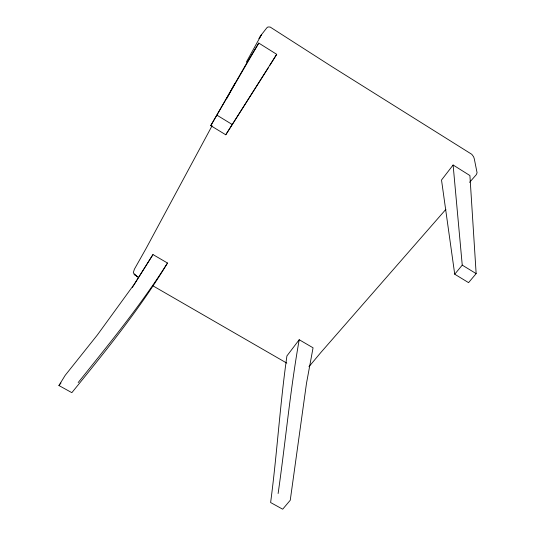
<?xml version="1.0" encoding="UTF-8"?>
<svg xmlns="http://www.w3.org/2000/svg" width="536" height="536" viewBox="0 0 536 536"><rect width="100%" height="100%" fill="white"/><g stroke="black" fill="none" stroke-linecap="round" stroke-linejoin="round"><path stroke-width="0.8" d="M278.117 493.522C285.474 442.294 290.13 390.69 299.209 339.73L313.058 347.797L306.478 383.394L290.251 500.256L282.686 509.2L270.62 502.534C277.058 453.758 279.986 404.606 286.921 355.917L299.209 339.73M246.352 62.089L261.468 34.699L266.888 27.745L267.953 26.974L270.151 27.035L332.099 66.752L471.767 154.301L473.61 156.746L474.313 158.924L477.074 172.766L476.316 174.662L469.583 182.34M212.122 125.712L146.087 248.463L134.375 269.233L133.31 272.636L134.724 274.841L137.765 276.931L134.181 274.164L137.765 276.931M226.782 98.497L234.714 83.79M268.563 67.402L225.757 134.777L210.749 125.638L248.644 59.751L258.781 43.081L276.703 54.324L269.849 65.338M210.749 125.638L258.781 43.081M58.927 385.525L65.171 375.361L97.331 335.007L134.248 284.221L152.974 254.567L167.5 263.029C139.742 309.151 105.679 350.926 71.851 392.667L58.927 385.525L60.983 382.992M225.757 134.777L276.703 54.324M152.974 254.567L132.379 287.43M167.5 263.029C140.874 305.111 109.244 343.737 78.169 382.57M453.114 165.008L441.517 180.029L454.722 274.211L468.558 282.633L476.149 273.621L469.911 175.547L453.114 165.008L462.246 265.126L454.722 274.211M308.93 366.745L320.763 352.594L445.918 209.308M152.405 285.534L286.8 363.127M217.08 115.253L232.162 124.473M462.246 265.126L476.149 273.621M261.468 34.699L259.062 38.478L261.468 34.699"/></g></svg>
